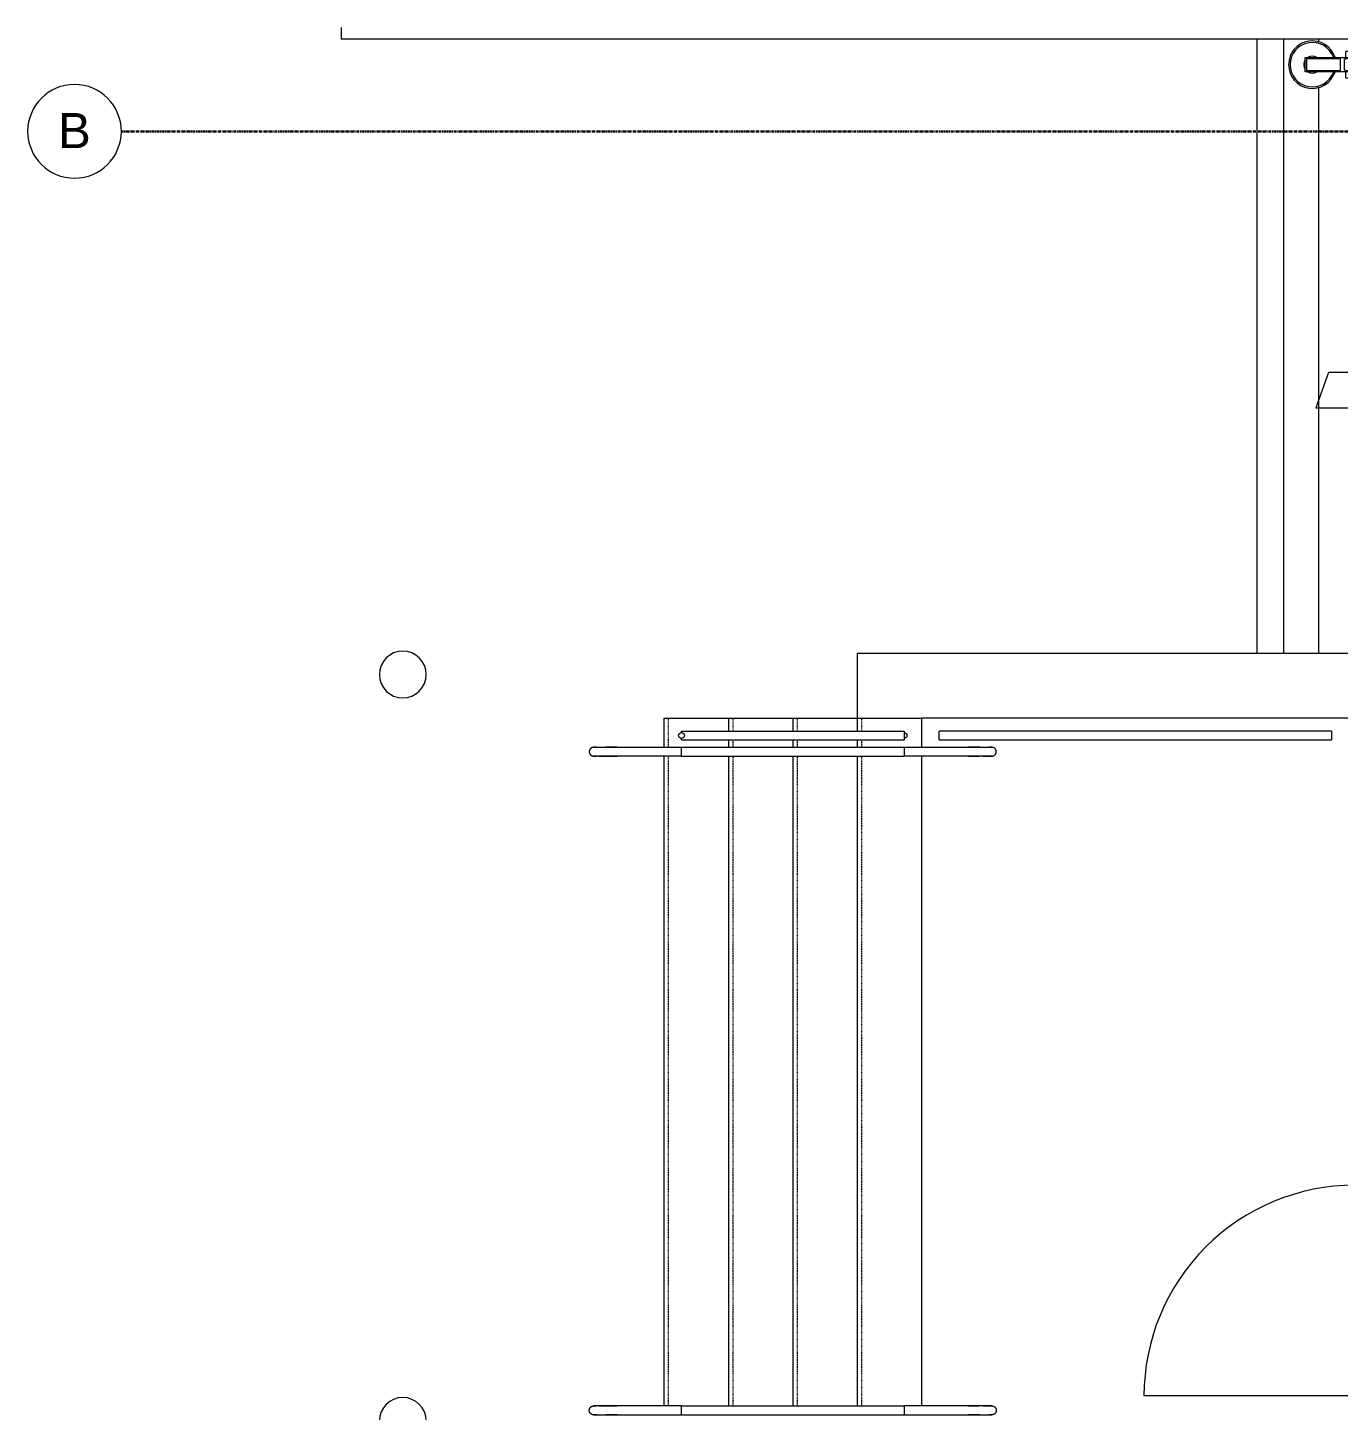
# Model space of a CAD drawing. Header units: inches. Extents: x -4058 to -1781, y 9814 to 12264.
# Drawn here: x -4057.8 to -3833.9, y 11316.7 to 11552.9 of the extents above; entities that cross this region are included whole.
import ezdxf

# ---------------------------------------------------------------- set-up
doc = ezdxf.new("R2010")
doc.units = ezdxf.units.IN
doc.header["$MEASUREMENT"] = 0
doc.linetypes.add('Grid Line 1_2_', pattern=[0.875, 0.5, -0.125, 0.125, -0.125])
doc.linetypes.add('Overhead 1_16_', pattern=[0.101562, 0.0625, -0.039062])
for name, color, linetype, lineweight in [('0-1', 7, 'Continuous', 5), ('0-2', 7, 'Continuous', 9), ('0-3', 165, 'Continuous', 5), ('A-DOOR-1', 7, 'Continuous', 9), ('A-FLOR-1', 7, 'Continuous', 9), ('A-FLOR-HRAL-1', 7, 'Continuous', 9), ('A-WALL-IDEN', 211, 'Continuous', 9), ('E-LITE-EQPM-1', 7, 'Continuous', 9), ('S-FNDN-1', 7, 'Continuous', 9), ('S-GRID-1', 1, 'Grid Line 1_2_', 30), ('S-GRID-IDEN', 1, 'Continuous', 9), ('S-GRID-IDEN-1', 147, 'Continuous', 9), ('S-STRS-1', 7, 'Continuous', 9), ('S-STRS-2', 7, 'Overhead 1_16_', 9)]:
    doc.layers.add(name, color=color, linetype=linetype, lineweight=lineweight)
doc.styles.add('Arial_1', font='arial.ttf', dxfattribs={"height": 6})

# ---------------------------------------------------------------- blocks, each defined once
blk = doc.blocks.new('STOREFRONT DOOR A - ALUM_ STILE W_ GLASS INSET-2790937-UNIT PLANS - 1ST FLOOR')
at = {"layer": 'A-DOOR-1'}
blk.add_line((-18, 2), (-18, 38), dxfattribs=at)
blk.add_arc((-18, 2), 36, 0, 90, dxfattribs=at)
blk = doc.blocks.new('Basic Wall _ 3_ XPS - ___-2578961-UNIT PLANS - 1ST FLOOR')
at = {"layer": 'S-FNDN-1'}
for p, q in [((-3847.82, 11445.99), (-3847.82, 11550.99)), ((-3843.24, 11445.99), (-3843.24, 11550.99)), ((-3837.27, 11550.42), (-3837.27, 11550.99)), ((-3837.27, 11445.99), (-3837.27, 11542.73))]:
    blk.add_line(p, q, dxfattribs=at)
blk = doc.blocks.new('Pathway_Cooper_McGraw-Edison _BSC-BRC_Round - Pathway_Cooper_McGraw-Edison _BSC-BRC_Round-2028611-UNIT PLANS - 1ST FLOOR')
at = {"layer": 'E-LITE-EQPM-1'}
for start, end in [(360, 180), (180, 360)]:
    blk.add_arc((0, 0), 4, start, end, dxfattribs=at)
blk = doc.blocks.new('VISA-OW2400-02-SASS - OW2400-L30K-MVOLT-V9-UNIT PLANS - 1ST FLOOR')
at = {"layer": 'E-LITE-EQPM-1'}
for p, q in [((-3831.89, 11548.83), (-3832.69, 11548.83)), ((-3832.69, 11547.84), (-3832.69, 11548.83)), ((-3831.89, 11548.83), (-3831.89, 11547.84)), ((-3839.6, 11547.83), (-3831.82, 11547.83)), ((-3839.6, 11545.33), (-3839.6, 11547.83)), ((-3833.6, 11547.58), (-3839.38, 11547.58)), ((-3839.38, 11547.58), (-3839.38, 11545.58)), ((-3833.6, 11545.58), (-3833.6, 11547.58)), ((-3832.89, 11547.53), (-3831.82, 11547.83)), ((-3832.89, 11545.62), (-3832.89, 11547.53)), ((-3831.82, 11547.83), (-3831.82, 11545.33)), ((-3831.82, 11545.33), (-3839.6, 11545.33)), ((-3839.38, 11545.58), (-3833.6, 11545.58)), ((-3831.82, 11545.33), (-3832.89, 11545.62)), ((-3832.69, 11544.33), (-3832.69, 11545.32)), ((-3832.69, 11544.33), (-3831.89, 11544.33)), ((-3831.89, 11545.32), (-3831.89, 11544.33))]:
    blk.add_line(p, q, dxfattribs=at)
for radius, start, end in [(4.06, 18.0184, 180), (3.81, 19.2018, 180), (4.06, 180, 341.9816), (3.81, 180, 340.7982), (1.45, 147.9515, 180), (1.45, 180, 212.0485), (1.45, 60, 120), (1.45, 240, 300)]:
    blk.add_arc((-3838.38, 11546.58), radius, start, end, dxfattribs=at)
blk = doc.blocks.new('Railing - Railing-2757826-UNIT PLANS - 1ST FLOOR')
at = {"layer": 'A-FLOR-HRAL-1'}
for p, q in [((-3835.12, 11432.74), (-3902.12, 11432.74)), ((-3902.12, 11431.24), (-3902.12, 11432.74)), ((-3835.12, 11432.74), (-3835.12, 11431.24)), ((-3902.12, 11431.24), (-3835.12, 11431.24))]:
    blk.add_line(p, q, dxfattribs=at)
blk = doc.blocks.new('Railing - 1_-2749080-UNIT PLANS - 1ST FLOOR')
at = {"layer": 'A-FLOR-HRAL-1'}
for p, q in [((2, 11), (2, 0)), ((3.5, 0), (3.5, 11))]:
    blk.add_line(p, q, dxfattribs=at)
at = {"layer": 'A-FLOR-HRAL-1', "flags": 128}
for points in [[(2, 15), (2, 15.03), (2, 15.06), (2.01, 15.09), (2.01, 15.12), (2.01, 15.15), (2.02, 15.18), (2.03, 15.21), (2.04, 15.24), (2.05, 15.26), (2.06, 15.29), (2.07, 15.32), (2.08, 15.35), (2.1, 15.37), (2.11, 15.4), (2.13, 15.42), (2.15, 15.45), (2.17, 15.47), (2.19, 15.49), (2.21, 15.52), (2.23, 15.54), (2.25, 15.56), (2.27, 15.58), (2.3, 15.6), (2.32, 15.61), (2.34, 15.63), (2.37, 15.65), (2.4, 15.66), (2.42, 15.68), (2.45, 15.69), (2.48, 15.7), (2.51, 15.71), (2.53, 15.72), (2.56, 15.73), (2.59, 15.73), (2.62, 15.74), (2.65, 15.74), (2.68, 15.75), (2.71, 15.75), (2.74, 15.75)], [(2, 15), (2, 15), (2, 14.99), (2, 14.97), (2, 14.95), (2, 14.92), (2, 14.89), (2, 14.84), (2, 14.8), (2, 14.74), (2, 14.68), (2, 14.62), (2, 14.55), (2, 14.47), (2, 14.39), (2, 14.3), (2, 14.21), (2, 14.11), (2, 14.01), (2, 13.9), (2, 13.79), (2, 13.67), (2, 13.55), (2, 13.42), (2, 13.29), (2, 13.16), (2, 13.02), (2, 12.89), (2, 12.74), (2, 12.6), (2, 12.45), (2, 12.3), (2, 12.15), (2, 11.99), (2, 11.84), (2, 11.68), (2, 11.52), (2, 11.36), (2, 11.2), (2, 11.04), (2, 11)], [(2, 14.5), (2, 14.53), (2, 14.6), (2, 14.67), (2, 14.73), (2, 14.78), (2, 14.83), (2, 14.87), (2, 14.91), (2, 14.94), (2, 14.97), (2, 14.98), (2, 14.99), (2, 15)], [(2.75, 15.75), (2.78, 15.75), (2.81, 15.75), (2.84, 15.74), (2.87, 15.74), (2.9, 15.74), (2.93, 15.73), (2.96, 15.72), (2.99, 15.71), (3.01, 15.7), (3.04, 15.69), (3.07, 15.68), (3.1, 15.67), (3.12, 15.65)], [(3.12, 15.65), (3.15, 15.64), (3.17, 15.62), (3.2, 15.6), (3.22, 15.58), (3.24, 15.56), (3.27, 15.54), (3.29, 15.52), (3.31, 15.5), (3.33, 15.48), (3.35, 15.45), (3.36, 15.43), (3.38, 15.41), (3.4, 15.38), (3.41, 15.35), (3.43, 15.33), (3.44, 15.3), (3.45, 15.27), (3.46, 15.24), (3.47, 15.22), (3.48, 15.19), (3.48, 15.16), (3.49, 15.13), (3.49, 15.1), (3.5, 15.07), (3.5, 15.04), (3.5, 15.01)], [(3.5, 11), (3.5, 11.16), (3.5, 11.32), (3.5, 11.48), (3.5, 11.64), (3.5, 11.79), (3.5, 11.95), (3.5, 12.11), (3.5, 12.26), (3.5, 12.41), (3.5, 12.56), (3.5, 12.7), (3.5, 12.85), (3.5, 12.99), (3.5, 13.12), (3.5, 13.26), (3.5, 13.39), (3.5, 13.52), (3.5, 13.64), (3.5, 13.76), (3.5, 13.87), (3.5, 13.98), (3.5, 14.08), (3.5, 14.18), (3.5, 14.28), (3.5, 14.37), (3.5, 14.45), (3.5, 14.53), (3.5, 14.6), (3.5, 14.67), (3.5, 14.73), (3.5, 14.78), (3.5, 14.83), (3.5, 14.87), (3.5, 14.91), (3.5, 14.94), (3.5, 14.97), (3.5, 14.98), (3.5, 14.99), (3.5, 15), (3.5, 15)], [(3.5, 15), (3.5, 14.99), (3.5, 14.97), (3.5, 14.95), (3.5, 14.92), (3.5, 14.89), (3.5, 14.84), (3.5, 14.8), (3.5, 14.74), (3.5, 14.68), (3.5, 14.62), (3.5, 14.55), (3.5, 14.52)], [(2, 11), (2, 11.16), (2, 11.32), (2, 11.48), (2, 11.64), (2, 11.79), (2, 11.95), (2, 12.11), (2, 12.26), (2, 12.41), (2, 12.56), (2, 12.7), (2, 12.85), (2, 12.94)], [(3.5, 14.07), (3.5, 14.01), (3.5, 13.9), (3.5, 13.79), (3.5, 13.67), (3.5, 13.55), (3.5, 13.42), (3.5, 13.29), (3.5, 13.16), (3.5, 13.02), (3.5, 12.89), (3.5, 12.74), (3.5, 12.6), (3.5, 12.45), (3.5, 12.3), (3.5, 12.15), (3.5, 11.99), (3.5, 11.84), (3.5, 11.68), (3.5, 11.52), (3.5, 11.36), (3.5, 11.2), (3.5, 11.04), (3.5, 11)]]:
    blk.add_lwpolyline(points, dxfattribs=at)
at = {"layer": 'A-FLOR-HRAL-1'}
for start, end in [(360, 180), (180, 360)]:
    blk.add_arc((0, 0), 0.5, start, end, dxfattribs=at)
blk = doc.blocks.new('Railing - 1_-V19-UNIT PLANS - 1ST FLOOR')
at = {"layer": 'A-FLOR-HRAL-1'}
for p, q in [((2, 0), (2, -11)), ((3.5, -11), (3.5, 0))]:
    blk.add_line(p, q, dxfattribs=at)
at = {"layer": 'A-FLOR-HRAL-1', "flags": 128}
for points in [[(2, -12.94), (2, -12.89), (2, -12.74), (2, -12.6), (2, -12.45), (2, -12.3), (2, -12.15), (2, -11.99), (2, -11.84), (2, -11.68), (2, -11.52), (2, -11.36), (2, -11.2), (2, -11.04), (2, -11)], [(2, -11), (2, -11.16), (2, -11.32), (2, -11.48), (2, -11.64), (2, -11.79), (2, -11.95), (2, -12.11), (2, -12.26), (2, -12.41), (2, -12.56), (2, -12.7), (2, -12.85), (2, -12.99), (2, -13.12), (2, -13.26), (2, -13.39), (2, -13.52), (2, -13.64), (2, -13.76), (2, -13.87), (2, -13.98), (2, -14.08), (2, -14.18), (2, -14.28), (2, -14.37), (2, -14.45), (2, -14.53), (2, -14.6), (2, -14.67), (2, -14.73), (2, -14.78), (2, -14.83), (2, -14.87), (2, -14.91), (2, -14.94), (2, -14.97), (2, -14.98), (2, -14.99), (2, -15), (2, -15)], [(3.5, -11), (3.5, -11.16), (3.5, -11.32), (3.5, -11.48), (3.5, -11.64), (3.5, -11.79), (3.5, -11.95), (3.5, -12.11), (3.5, -12.26), (3.5, -12.41), (3.5, -12.56), (3.5, -12.7), (3.5, -12.85)], [(3.5, -15), (3.5, -15), (3.5, -14.99), (3.5, -14.97), (3.5, -14.95), (3.5, -14.92), (3.5, -14.89), (3.5, -14.84), (3.5, -14.8), (3.5, -14.74), (3.5, -14.68), (3.5, -14.62), (3.5, -14.55), (3.5, -14.47), (3.5, -14.39), (3.5, -14.3), (3.5, -14.21), (3.5, -14.11), (3.5, -14.01), (3.5, -13.9), (3.5, -13.79), (3.5, -13.67), (3.5, -13.55), (3.5, -13.42), (3.5, -13.29), (3.5, -13.16), (3.5, -13.02), (3.5, -12.89), (3.5, -12.74), (3.5, -12.6), (3.5, -12.45), (3.5, -12.3), (3.5, -12.15), (3.5, -11.99), (3.5, -11.84), (3.5, -11.68), (3.5, -11.52), (3.5, -11.36), (3.5, -11.2), (3.5, -11.04), (3.5, -11)], [(3.5, -13.54), (3.5, -13.64), (3.5, -13.76), (3.5, -13.87), (3.5, -13.98), (3.5, -14.08), (3.5, -14.18), (3.5, -14.28), (3.5, -14.37), (3.5, -14.45), (3.5, -14.53), (3.5, -14.6), (3.5, -14.67), (3.5, -14.73), (3.5, -14.78), (3.5, -14.83), (3.5, -14.87), (3.5, -14.91), (3.5, -14.94), (3.5, -14.97), (3.5, -14.98), (3.5, -14.99), (3.5, -15)], [(2, -15), (2, -14.99), (2, -14.97), (2, -14.95), (2, -14.92), (2, -14.89), (2, -14.84), (2, -14.8), (2, -14.74), (2, -14.68), (2, -14.62), (2, -14.55), (2, -14.5)], [(2.75, -15.75), (2.72, -15.75), (2.69, -15.75), (2.66, -15.74), (2.63, -15.74), (2.6, -15.74), (2.57, -15.73), (2.54, -15.72), (2.51, -15.71), (2.49, -15.7), (2.46, -15.69), (2.43, -15.68), (2.4, -15.67), (2.38, -15.65), (2.35, -15.64), (2.33, -15.62), (2.3, -15.6), (2.28, -15.58), (2.26, -15.56), (2.23, -15.54), (2.21, -15.52), (2.19, -15.5), (2.17, -15.48), (2.15, -15.45), (2.14, -15.43), (2.12, -15.41), (2.1, -15.38), (2.09, -15.35), (2.07, -15.33), (2.06, -15.3), (2.05, -15.27), (2.04, -15.24), (2.03, -15.22), (2.02, -15.19), (2.02, -15.16), (2.01, -15.13), (2.01, -15.1), (2, -15.07), (2, -15.04), (2, -15.01)], [(3.5, -15), (3.5, -15.03), (3.5, -15.06), (3.49, -15.09), (3.49, -15.12), (3.49, -15.15), (3.48, -15.18), (3.47, -15.21), (3.46, -15.24), (3.45, -15.26), (3.44, -15.29), (3.43, -15.32), (3.42, -15.35), (3.4, -15.37), (3.39, -15.4), (3.37, -15.42), (3.35, -15.45), (3.33, -15.47), (3.31, -15.49), (3.29, -15.52), (3.27, -15.54), (3.25, -15.56), (3.23, -15.58), (3.2, -15.6), (3.18, -15.61), (3.16, -15.63), (3.13, -15.65), (3.1, -15.66), (3.08, -15.68), (3.05, -15.69), (3.02, -15.7), (2.99, -15.71), (2.97, -15.72), (2.94, -15.73), (2.91, -15.73), (2.88, -15.74), (2.85, -15.74), (2.82, -15.75), (2.79, -15.75), (2.76, -15.75)]]:
    blk.add_lwpolyline(points, dxfattribs=at)
at = {"layer": 'A-FLOR-HRAL-1'}
blk.add_arc((0, 0), 0.5, 180, 360, dxfattribs=at)
blk = doc.blocks.new('Railing - Railing-3398920-UNIT PLANS - 1ST FLOOR')
at = {"layer": 'A-FLOR-HRAL-1'}
for p, q in [((-3946.12, 11317.49), (-3908.12, 11317.49)), ((-3946.12, 11315.99), (-3946.12, 11317.49)), ((-3908.12, 11317.49), (-3908.12, 11315.99)), ((-3946.12, 11315.99), (-3908.12, 11315.99)), ((-3946.12, 11314.74), (-3908.12, 11314.74)), ((-3946.12, 11314.49), (-3946.12, 11314.74)), ((-3908.12, 11314.74), (-3908.12, 11313.24)), ((-3946.12, 11313.24), (-3946.12, 11313.49)), ((-3946.12, 11313.24), (-3908.12, 11313.24))]:
    blk.add_line(p, q, dxfattribs=at)
at = {"rotation": 90}
for name, p in [('Railing - 1_-2749080-UNIT PLANS - 1ST FLOOR', (-3946.12, 11313.99)), ('Railing - 1_-V19-UNIT PLANS - 1ST FLOOR', (-3908.12, 11313.99))]:
    blk.add_blockref(name, p, dxfattribs=at)
blk = doc.blocks.new('Railing - 1_-V20-UNIT PLANS - 1ST FLOOR')
at = {"layer": 'A-FLOR-HRAL-1'}
for p, q in [((2, 11), (2, 0)), ((3.5, 0), (3.5, 11))]:
    blk.add_line(p, q, dxfattribs=at)
at = {"layer": 'A-FLOR-HRAL-1', "flags": 128}
for points in [[(2, 15), (2, 15.03), (2, 15.06), (2.01, 15.09), (2.01, 15.12), (2.01, 15.15), (2.02, 15.18), (2.03, 15.21), (2.04, 15.24), (2.05, 15.26), (2.06, 15.29), (2.07, 15.32), (2.08, 15.35), (2.1, 15.37), (2.11, 15.4), (2.13, 15.42), (2.15, 15.45), (2.17, 15.47), (2.19, 15.49), (2.21, 15.52), (2.23, 15.54), (2.25, 15.56), (2.27, 15.58), (2.3, 15.6), (2.32, 15.61), (2.34, 15.63), (2.37, 15.65), (2.4, 15.66), (2.42, 15.68), (2.45, 15.69), (2.48, 15.7), (2.51, 15.71), (2.53, 15.72), (2.56, 15.73), (2.59, 15.73), (2.62, 15.74), (2.65, 15.74), (2.68, 15.75), (2.71, 15.75), (2.74, 15.75)], [(2, 15), (2, 15), (2, 14.99), (2, 14.97), (2, 14.95), (2, 14.92), (2, 14.89), (2, 14.84), (2, 14.8), (2, 14.74), (2, 14.68), (2, 14.62), (2, 14.55), (2, 14.47), (2, 14.39), (2, 14.3), (2, 14.21), (2, 14.11), (2, 14.01), (2, 13.9), (2, 13.79), (2, 13.67), (2, 13.55), (2, 13.42), (2, 13.29), (2, 13.16), (2, 13.02), (2, 12.89), (2, 12.74), (2, 12.6), (2, 12.45), (2, 12.3), (2, 12.15), (2, 11.99), (2, 11.84), (2, 11.68), (2, 11.52), (2, 11.36), (2, 11.2), (2, 11.04), (2, 11)], [(2, 14.5), (2, 14.53), (2, 14.6), (2, 14.67), (2, 14.73), (2, 14.78), (2, 14.83), (2, 14.87), (2, 14.91), (2, 14.94), (2, 14.97), (2, 14.98), (2, 14.99), (2, 15)], [(2.75, 15.75), (2.78, 15.75), (2.81, 15.75), (2.84, 15.74), (2.87, 15.74), (2.9, 15.74), (2.93, 15.73), (2.96, 15.72), (2.99, 15.71), (3.01, 15.7), (3.04, 15.69), (3.07, 15.68), (3.1, 15.67), (3.12, 15.65), (3.15, 15.64), (3.17, 15.62), (3.2, 15.6), (3.22, 15.58), (3.24, 15.56), (3.27, 15.54), (3.29, 15.52), (3.31, 15.5), (3.33, 15.48), (3.35, 15.45), (3.36, 15.43), (3.38, 15.41), (3.4, 15.38), (3.41, 15.35), (3.43, 15.33), (3.44, 15.3), (3.45, 15.27), (3.46, 15.24), (3.47, 15.22), (3.48, 15.19), (3.48, 15.16), (3.49, 15.13), (3.49, 15.1), (3.5, 15.07), (3.5, 15.04), (3.5, 15.01)], [(3.5, 11), (3.5, 11.16), (3.5, 11.32), (3.5, 11.48), (3.5, 11.64), (3.5, 11.79), (3.5, 11.95), (3.5, 12.11), (3.5, 12.26), (3.5, 12.41), (3.5, 12.56), (3.5, 12.7), (3.5, 12.85), (3.5, 12.99), (3.5, 13.12), (3.5, 13.26), (3.5, 13.39), (3.5, 13.52), (3.5, 13.64), (3.5, 13.76), (3.5, 13.87), (3.5, 13.98), (3.5, 14.08), (3.5, 14.18), (3.5, 14.28), (3.5, 14.37), (3.5, 14.45), (3.5, 14.53), (3.5, 14.6), (3.5, 14.67), (3.5, 14.73), (3.5, 14.78), (3.5, 14.83), (3.5, 14.87), (3.5, 14.91), (3.5, 14.94), (3.5, 14.97), (3.5, 14.98), (3.5, 14.99), (3.5, 15), (3.5, 15)], [(3.5, 15), (3.5, 14.99), (3.5, 14.97), (3.5, 14.95), (3.5, 14.92), (3.5, 14.89), (3.5, 14.84), (3.5, 14.8), (3.5, 14.74), (3.5, 14.68), (3.5, 14.62), (3.5, 14.55), (3.5, 14.52)], [(2, 11), (2, 11.16), (2, 11.32), (2, 11.48), (2, 11.64), (2, 11.79), (2, 11.95), (2, 12.11), (2, 12.26), (2, 12.41), (2, 12.56), (2, 12.7), (2, 12.85), (2, 12.94)], [(3.5, 14.07), (3.5, 14.01), (3.5, 13.9), (3.5, 13.79), (3.5, 13.67), (3.5, 13.55), (3.5, 13.42), (3.5, 13.29), (3.5, 13.16), (3.5, 13.02), (3.5, 12.89), (3.5, 12.74), (3.5, 12.6), (3.5, 12.45), (3.5, 12.3), (3.5, 12.15), (3.5, 11.99), (3.5, 11.84), (3.5, 11.68), (3.5, 11.52), (3.5, 11.36), (3.5, 11.2), (3.5, 11.04), (3.5, 11)]]:
    blk.add_lwpolyline(points, dxfattribs=at)
at = {"layer": 'A-FLOR-HRAL-1'}
for start, end in [(360, 180), (180, 360)]:
    blk.add_arc((0, 0), 0.5, start, end, dxfattribs=at)
blk = doc.blocks.new('Railing - Railing-3398924-UNIT PLANS - 1ST FLOOR')
at = {"layer": 'A-FLOR-HRAL-1'}
for p, q in [((-3946.12, 11432.74), (-3908.12, 11432.74)), ((-3946.12, 11432.49), (-3946.12, 11432.74)), ((-3908.12, 11432.74), (-3908.12, 11431.24)), ((-3946.12, 11431.24), (-3946.12, 11431.49)), ((-3946.12, 11431.24), (-3908.12, 11431.24)), ((-3946.12, 11429.99), (-3908.12, 11429.99)), ((-3946.12, 11428.49), (-3946.12, 11429.99)), ((-3946.12, 11428.49), (-3908.12, 11428.49)), ((-3908.12, 11429.99), (-3908.12, 11428.49))]:
    blk.add_line(p, q, dxfattribs=at)
at = {"extrusion": (0, 0, -1), "zscale": -1, "rotation": 270}
for name, p in [('Railing - 1_-V20-UNIT PLANS - 1ST FLOOR', (3946.12, 11431.99)), ('Railing - 1_-V19-UNIT PLANS - 1ST FLOOR', (3908.12, 11431.99))]:
    blk.add_blockref(name, p, dxfattribs=at)
blk = doc.blocks.new('CTR - 1st Phase - Shell_rvt-1-UNIT PLANS - 1ST FLOOR')
at = {"layer": 'A-FLOR-1'}
for p, q in [((-3832.32, 11434.99), (-3905.12, 11434.99)), ((-3905.12, 11434.99), (-3905.12, 11429.99)), ((-3905.12, 11428.49), (-3905.12, 11317.49))]:
    blk.add_line(p, q, dxfattribs=at)
at = {"layer": 'S-STRS-1'}
for p, q in [((-3949.12, 11434.99), (-3949.12, 11429.99)), ((-3949.12, 11434.99), (-3938.12, 11434.99)), ((-3938.12, 11434.99), (-3927.12, 11434.99)), ((-3938.12, 11434.99), (-3938.12, 11432.74)), ((-3927.12, 11434.99), (-3916.12, 11434.99)), ((-3927.12, 11434.99), (-3927.12, 11432.74)), ((-3916.12, 11434.99), (-3905.12, 11434.99)), ((-3916.12, 11434.99), (-3916.12, 11432.74)), ((-3905.12, 11434.99), (-3905.12, 11429.99)), ((-3938.12, 11431.24), (-3938.12, 11429.99)), ((-3927.12, 11431.24), (-3927.12, 11429.99)), ((-3916.12, 11431.24), (-3916.12, 11429.99)), ((-3949.12, 11428.49), (-3949.12, 11317.49)), ((-3938.12, 11428.49), (-3938.12, 11317.49)), ((-3927.12, 11428.49), (-3927.12, 11317.49)), ((-3916.12, 11428.49), (-3916.12, 11317.49)), ((-3905.12, 11428.49), (-3905.12, 11317.49))]:
    blk.add_line(p, q, dxfattribs=at)
at = {"layer": 'S-STRS-2'}
for p, q in [((-3948.37, 11434.99), (-3948.37, 11429.99)), ((-3937.37, 11434.99), (-3937.37, 11432.74)), ((-3926.37, 11434.99), (-3926.37, 11432.74)), ((-3915.37, 11434.99), (-3915.37, 11432.74)), ((-3937.37, 11431.24), (-3937.37, 11429.99)), ((-3926.37, 11431.24), (-3926.37, 11429.99)), ((-3915.37, 11431.24), (-3915.37, 11429.99)), ((-3948.37, 11428.49), (-3948.37, 11317.49)), ((-3937.37, 11428.49), (-3937.37, 11317.49)), ((-3926.37, 11428.49), (-3926.37, 11317.49)), ((-3915.37, 11428.49), (-3915.37, 11317.49))]:
    blk.add_line(p, q, dxfattribs=at)
at = {"layer": '0-2'}
for name, p in [('Basic Wall _ 3_ XPS - ___-2578961-UNIT PLANS - 1ST FLOOR', (0, 0)), ('VISA-OW2400-02-SASS - OW2400-L30K-MVOLT-V9-UNIT PLANS - 1ST FLOOR', (0, 0)), ('Pathway_Cooper_McGraw-Edison _BSC-BRC_Round - Pathway_Cooper_McGraw-Edison _BSC-BRC_Round-2028611-UNIT PLANS - 1ST FLOOR', (-3993.72, 11442.42)), ('Railing - Railing-3398924-UNIT PLANS - 1ST FLOOR', (0, 0)), ('Railing - Railing-2757826-UNIT PLANS - 1ST FLOOR', (0, 0)), ('Pathway_Cooper_McGraw-Edison _BSC-BRC_Round - Pathway_Cooper_McGraw-Edison _BSC-BRC_Round-2028611-UNIT PLANS - 1ST FLOOR', (-3993.72, 11314.93)), ('Railing - Railing-3398920-UNIT PLANS - 1ST FLOOR', (0, 0))]:
    blk.add_blockref(name, p, dxfattribs=at)
at = {"layer": '0-2', "rotation": 89.99999999999899}
blk.add_blockref('STOREFRONT DOOR A - ALUM_ STILE W_ GLASS INSET-2790937-UNIT PLANS - 1ST FLOOR', (-3829.14, 11337.19), dxfattribs=at)
blk = doc.blocks.new('Grid - Grid Head - Circle-1738874-UNIT PLANS - 1ST FLOOR')
at = {"layer": 'S-GRID-IDEN-1'}
for start, end in [(360, 180), (180, 360)]:
    blk.add_arc((0, 0), 0.25, start, end, dxfattribs=at)
blk = doc.blocks.new('CTR - 1st Phase - Structure_rvt-1-UNIT PLANS - 1ST FLOOR')
at = {"layer": 'A-FLOR-1'}
for p, q in [((-4004.25, 11552.9), (-4004.25, 11550.99)), ((-4004.25, 11550.99), (-3832.32, 11550.99))]:
    blk.add_line(p, q, dxfattribs=at)
at = {"layer": 'S-FNDN-1'}
for p, q in [((-3916.12, 11445.99), (-3916.12, 11434.99)), ((-3886.12, 11445.99), (-3916.12, 11445.99)), ((-3832.32, 11445.99), (-3886.12, 11445.99))]:
    blk.add_line(p, q, dxfattribs=at)
at = {"layer": 'S-GRID-1'}
blk.add_line((-1781.27, 11535.19), (-4041.78, 11535.19), dxfattribs=at)
at = {"layer": '0-3', "xscale": 31.99999999999999, "yscale": 31.99999999999999, "zscale": 31.99999999999999, "rotation": 89.99999999999987}
blk.add_blockref('Grid - Grid Head - Circle-1738874-UNIT PLANS - 1ST FLOOR', (-4049.78, 11535.19), dxfattribs=at)
at = {"layer": 'S-GRID-IDEN', "insert": (-4052.58, 11538.32), "char_height": 6, "width": 6.767, "attachment_point": 1, "style": 'Arial_1'}
blk.add_mtext('B', dxfattribs=at)
blk = doc.blocks.new('Wall Tag - Arch Wall-3956453-UNIT PLANS - 1ST FLOOR')
at = {"layer": 'A-WALL-IDEN'}
for p, q in [((-0.3561, 0.0937), (-0.4244, -0.0937)), ((0.4244, 0.0937), (-0.3561, 0.0937)), ((0.3561, -0.0937), (0.4244, 0.0937)), ((-0.4244, -0.0937), (0.3561, -0.0937))]:
    blk.add_line(p, q, dxfattribs=at)

msp = doc.modelspace()

# ---------------------------------------------------------------- block references
at = {"layer": '0-1'}
msp.add_blockref('CTR - 1st Phase - Shell_rvt-1-UNIT PLANS - 1ST FLOOR', (0, 0), dxfattribs=at)

# ---------------------------------------------------------------- next in the draw order: block references
msp.add_blockref('CTR - 1st Phase - Structure_rvt-1-UNIT PLANS - 1ST FLOOR', (0, 0), dxfattribs=at)
at = {"layer": 'A-WALL-IDEN', "xscale": 31.99999999999999, "yscale": 31.99999999999999, "zscale": 31.99999999999999}
msp.add_blockref('Wall Tag - Arch Wall-3956453-UNIT PLANS - 1ST FLOOR', (-3824.22, 11490.99), dxfattribs=at)

doc.saveas('drawing.dxf')
